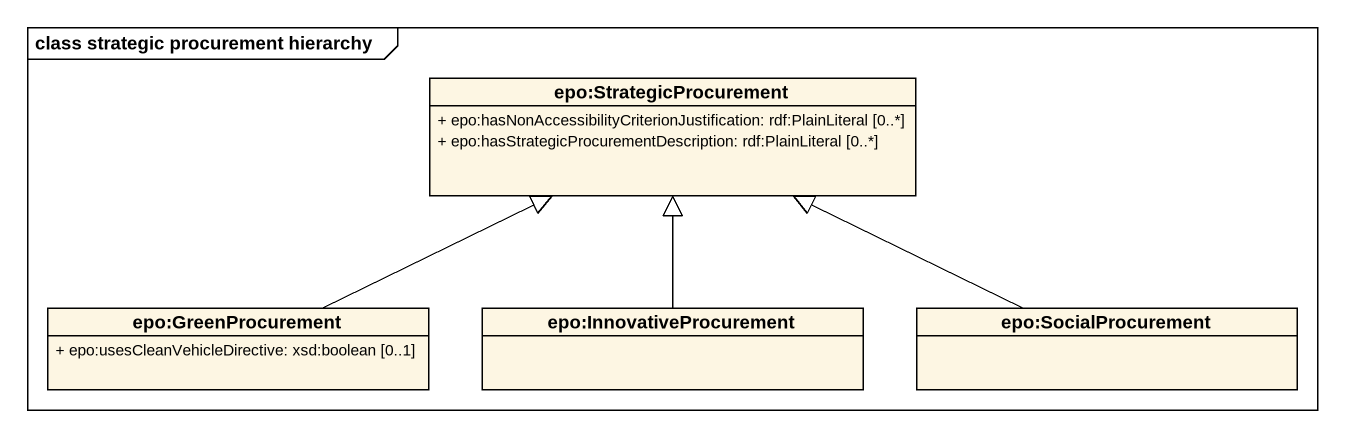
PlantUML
@startuml
mainframe class strategic procurement hierarchy
hide circle
hide empty members
skinparam classAttributeIconSize 0
class "epo:StrategicProcurement" as epo_StrategicProcurement {
  + epo:hasNonAccessibilityCriterionJustification: rdf:PlainLiteral [0..*]
  + epo:hasStrategicProcurementDescription: rdf:PlainLiteral [0..*]
}
class "epo:GreenProcurement" as epo_GreenProcurement {
  + epo:usesCleanVehicleDirective: xsd:boolean [0..1]
}
class "epo:InnovativeProcurement" as epo_InnovativeProcurement
class "epo:SocialProcurement" as epo_SocialProcurement
epo_GreenProcurement -right-|> epo_StrategicProcurement
epo_InnovativeProcurement -up-|> epo_StrategicProcurement
epo_SocialProcurement -left-|> epo_StrategicProcurement
@enduml
